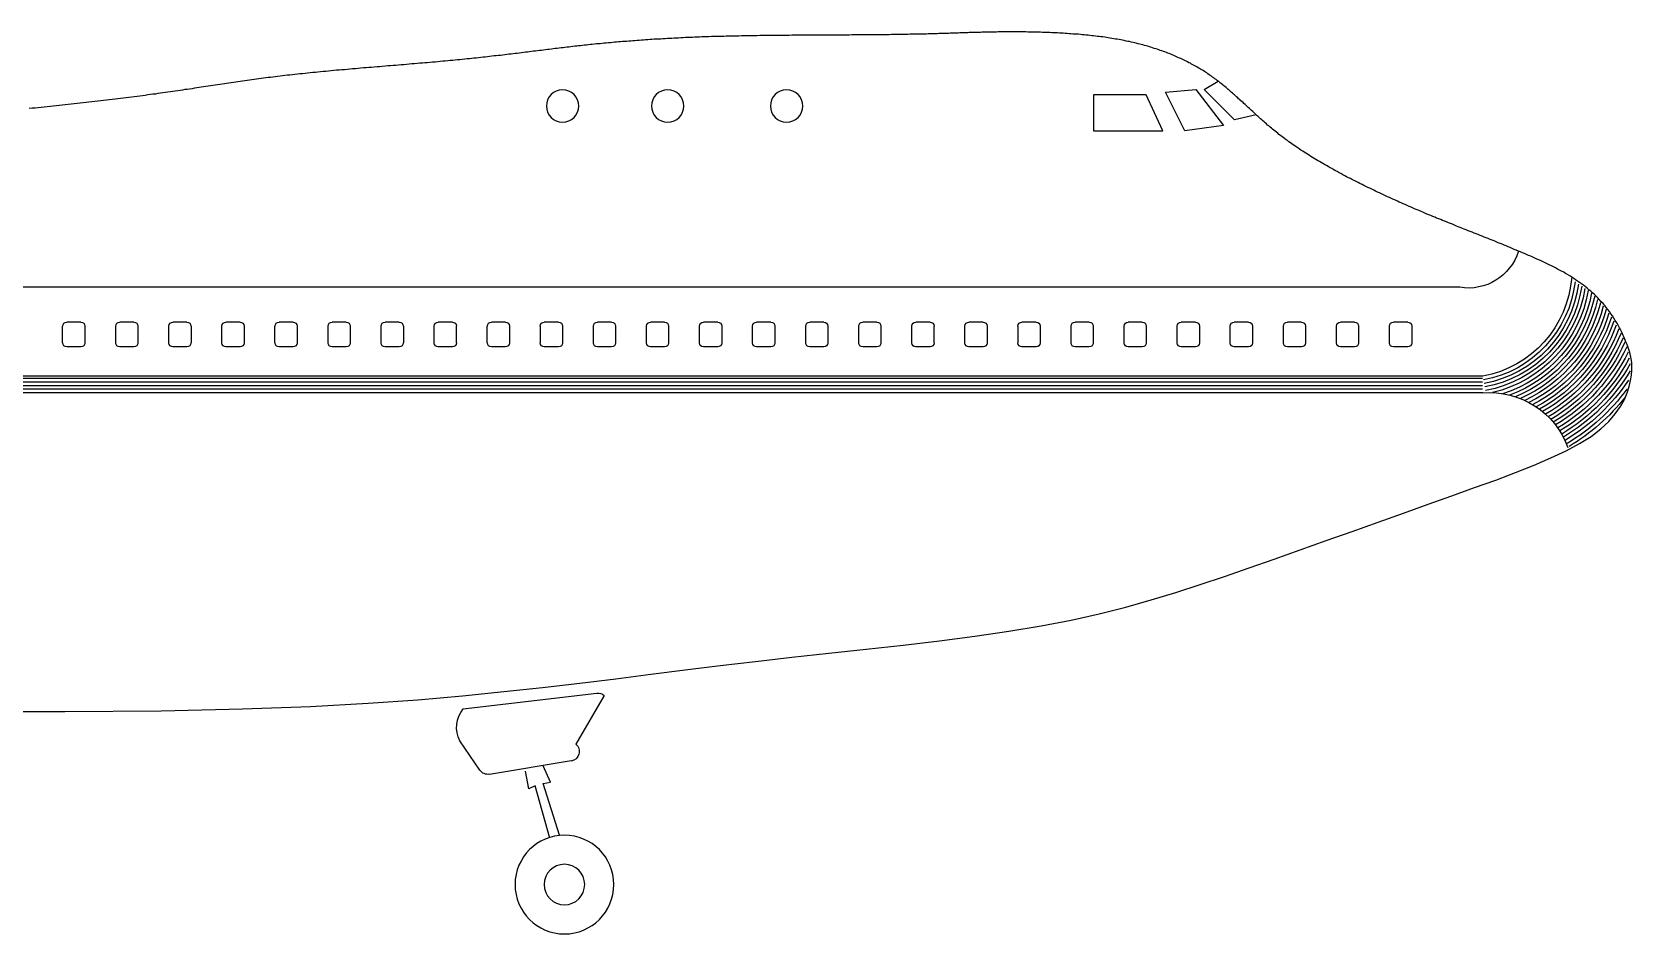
# Model space of a CAD drawing. Header units: millimetres. Extents: x 55820 to 273946, y 267258 to 385604.
# Drawn here: x 204572 to 216094, y 333419 to 339912 of the extents above; entities that cross this region are included whole.
import ezdxf

# ---------------------------------------------------------------- set-up
doc = ezdxf.new("R2010")
doc.units = ezdxf.units.MM

# ---------------------------------------------------------------- blocks, each defined once
blk = doc.blocks.new('A$C46A56F21')
for p, q in [((3304, 5750), (3315, 5752)), ((3315, 5752), (3327, 5754)), ((3327, 5754), (3338, 5756)), ((3338, 5756), (3350, 5758)), ((3350, 5758), (3362, 5760)), ((3362, 5760), (3373, 5761)), ((3373, 5761), (3385, 5763)), ((3385, 5763), (3397, 5765)), ((3397, 5765), (3409, 5766)), ((3409, 5766), (3421, 5768)), ((3421, 5768), (3432, 5769)), ((3432, 5769), (3444, 5771)), ((3444, 5771), (3456, 5772)), ((3456, 5772), (3468, 5773)), ((3468, 5773), (3480, 5775)), ((3480, 5775), (3492, 5776)), ((3492, 5776), (3505, 5777)), ((3505, 5777), (3517, 5778)), ((3517, 5778), (3529, 5779)), ((3529, 5779), (3541, 5781)), ((3541, 5781), (3553, 5782)), ((3553, 5782), (3565, 5783)), ((3565, 5783), (3577, 5784)), ((3577, 5784), (3590, 5784)), ((3590, 5784), (3602, 5785)), ((3602, 5785), (3614, 5786)), ((3614, 5786), (3626, 5787)), ((3626, 5787), (3638, 5788)), ((3638, 5788), (3651, 5789)), ((3651, 5789), (3663, 5789)), ((3663, 5789), (3675, 5790)), ((3675, 5790), (3687, 5791)), ((3687, 5791), (3699, 5791)), ((3699, 5791), (3712, 5792)), ((3712, 5792), (3724, 5792)), ((3724, 5792), (3736, 5793)), ((3736, 5793), (3748, 5793)), ((3748, 5793), (3760, 5794)), ((3760, 5794), (3772, 5794)), ((3772, 5794), (3784, 5794)), ((3784, 5794), (3796, 5795)), ((3796, 5795), (3808, 5795)), ((3808, 5795), (3820, 5795)), ((3820, 5795), (3832, 5796)), ((3832, 5796), (3844, 5796)), ((3844, 5796), (3855, 5796)), ((3855, 5796), (3867, 5796)), ((3867, 5796), (3879, 5796)), ((3879, 5796), (3891, 5797)), ((3891, 5797), (3902, 5797)), ((3902, 5797), (3914, 5797)), ((3914, 5797), (3925, 5797)), ((3925, 5797), (3937, 5797)), ((3937, 5797), (3948, 5797)), ((3948, 5797), (3960, 5797)), ((3960, 5797), (3971, 5797)), ((3971, 5797), (3982, 5797)), ((3982, 5797), (3993, 5797)), ((3993, 5797), (4004, 5797)), ((4004, 5797), (4015, 5797)), ((4015, 5797), (4026, 5797)), ((4026, 5797), (4037, 5797)), ((4037, 5797), (4048, 5797)), ((4048, 5797), (4059, 5797)), ((4059, 5797), (4069, 5797)), ((4069, 5797), (4080, 5796)), ((4080, 5796), (4091, 5796)), ((4091, 5796), (4101, 5796)), ((4101, 5796), (4111, 5796)), ((4111, 5796), (4122, 5796)), ((4122, 5796), (4132, 5796)), ((4132, 5796), (4143, 5795)), ((4143, 5795), (4153, 5795)), ((4153, 5795), (4163, 5795)), ((4163, 5795), (4173, 5795)), ((4173, 5795), (4183, 5794)), ((4183, 5794), (4194, 5794)), ((4194, 5794), (4204, 5794)), ((4204, 5794), (4214, 5794)), ((4214, 5794), (4224, 5793)), ((4224, 5793), (4234, 5793)), ((4234, 5793), (4244, 5793)), ((4244, 5793), (4254, 5793)), ((4254, 5793), (4264, 5792)), ((4264, 5792), (4274, 5792)), ((4274, 5792), (4284, 5792)), ((4284, 5792), (4294, 5791)), ((4294, 5791), (4305, 5791)), ((4305, 5791), (4315, 5791)), ((4315, 5791), (4325, 5790)), ((4325, 5790), (4335, 5790)), ((4335, 5790), (4345, 5790)), ((4345, 5790), (4356, 5789)), ((4356, 5789), (4366, 5789)), ((4366, 5789), (4376, 5789)), ((4376, 5789), (4387, 5788)), ((4387, 5788), (4397, 5788)), ((4397, 5788), (4408, 5788)), ((4408, 5788), (4418, 5787)), ((4418, 5787), (4429, 5787)), ((4429, 5787), (4440, 5787)), ((4440, 5787), (4450, 5787)), ((4450, 5787), (4461, 5786)), ((4461, 5786), (4472, 5786)), ((4472, 5786), (4483, 5786)), ((4483, 5786), (4494, 5785)), ((4494, 5785), (4505, 5785)), ((4505, 5785), (4517, 5785)), ((4517, 5785), (4528, 5784)), ((4528, 5784), (4540, 5784)), ((4540, 5784), (4551, 5784)), ((4551, 5784), (4563, 5783)), ((4563, 5783), (4575, 5783)), ((4575, 5783), (4587, 5783)), ((4587, 5783), (4599, 5782)), ((4599, 5782), (4611, 5782)), ((4611, 5782), (4623, 5782)), ((4623, 5782), (4636, 5782)), ((4636, 5782), (4648, 5781)), ((4648, 5781), (4661, 5781)), ((4661, 5781), (4674, 5781)), ((4674, 5781), (4687, 5781)), ((4687, 5781), (4700, 5780)), ((4700, 5780), (4713, 5780)), ((4713, 5780), (4727, 5780)), ((4727, 5780), (4740, 5780)), ((4740, 5780), (4754, 5780)), ((4754, 5780), (4768, 5779)), ((4768, 5779), (4782, 5779)), ((4782, 5779), (4796, 5779)), ((4796, 5779), (4810, 5779)), ((4810, 5779), (4825, 5779)), ((4825, 5779), (4840, 5779)), ((4840, 5779), (4854, 5779)), ((4854, 5779), (4869, 5778)), ((4869, 5778), (4884, 5778)), ((4884, 5778), (4899, 5778)), ((4899, 5778), (4915, 5778)), ((4915, 5778), (4930, 5778)), ((4930, 5778), (4946, 5778)), ((4946, 5778), (4961, 5778)), ((4961, 5778), (4977, 5778)), ((4977, 5778), (4993, 5778)), ((4993, 5778), (5009, 5778)), ((5009, 5778), (5025, 5777)), ((5025, 5777), (5041, 5777)), ((5041, 5777), (5057, 5777)), ((5057, 5777), (5074, 5777)), ((5074, 5777), (5090, 5777)), ((5090, 5777), (5106, 5777)), ((5106, 5777), (5123, 5777)), ((5123, 5777), (5140, 5777)), ((5140, 5777), (5156, 5777)), ((5156, 5777), (5173, 5777)), ((5173, 5777), (5190, 5777)), ((5190, 5777), (5207, 5777)), ((5207, 5777), (5223, 5777)), ((5223, 5777), (5240, 5776)), ((5240, 5776), (5257, 5776)), ((5257, 5776), (5274, 5776)), ((5274, 5776), (5291, 5776)), ((5291, 5776), (5308, 5776)), ((5308, 5776), (5326, 5776)), ((5326, 5776), (5343, 5776)), ((5343, 5776), (5360, 5776)), ((5360, 5776), (5377, 5776)), ((5377, 5776), (5394, 5776)), ((5394, 5776), (5411, 5775)), ((5411, 5775), (5428, 5775)), ((5428, 5775), (5446, 5775)), ((5446, 5775), (5463, 5775)), ((5463, 5775), (5480, 5775)), ((5480, 5775), (5497, 5775)), ((5497, 5775), (5514, 5775)), ((5514, 5775), (5531, 5774)), ((5531, 5774), (5548, 5774)), ((5548, 5774), (5565, 5774)), ((5565, 5774), (5582, 5774)), ((5582, 5774), (5599, 5774)), ((5599, 5774), (5616, 5773)), ((5616, 5773), (5633, 5773)), ((5633, 5773), (5650, 5773)), ((5650, 5773), (5666, 5773)), ((5666, 5773), (5683, 5772)), ((5683, 5772), (5700, 5772)), ((5700, 5772), (5716, 5772)), ((5716, 5772), (5733, 5771)), ((5733, 5771), (5749, 5771)), ((5749, 5771), (5766, 5771)), ((5766, 5771), (5782, 5770)), ((5782, 5770), (5798, 5770)), ((5798, 5770), (5814, 5770)), ((5814, 5770), (5830, 5769)), ((5830, 5769), (5846, 5769)), ((5846, 5769), (5862, 5768)), ((5862, 5768), (5878, 5768)), ((5878, 5768), (5893, 5767)), ((5893, 5767), (5909, 5767)), ((5909, 5767), (5925, 5766)), ((5925, 5766), (5940, 5766)), ((5940, 5766), (5956, 5765)), ((5956, 5765), (5971, 5765)), ((5971, 5765), (5986, 5764)), ((5986, 5764), (6001, 5764)), ((6001, 5764), (6016, 5763)), ((6016, 5763), (6031, 5762)), ((6031, 5762), (6046, 5762)), ((6046, 5762), (6061, 5761)), ((6061, 5761), (6076, 5761)), ((6076, 5761), (6091, 5760)), ((6091, 5760), (6106, 5759)), ((6106, 5759), (6120, 5758)), ((6120, 5758), (6135, 5758)), ((6135, 5758), (6149, 5757)), ((6149, 5757), (6164, 5756)), ((6164, 5756), (6178, 5756)), ((6178, 5756), (6192, 5755)), ((6192, 5755), (6207, 5754)), ((6207, 5754), (6221, 5753)), ((6221, 5753), (6235, 5752)), ((6235, 5752), (6249, 5751)), ((2942, 5646), (2951, 5650)), ((2951, 5650), (2961, 5654)), ((2961, 5654), (2970, 5658)), ((2970, 5658), (2979, 5661)), ((2979, 5661), (2989, 5665)), ((2989, 5665), (2999, 5669)), ((2999, 5669), (3008, 5672)), ((3008, 5672), (3018, 5676)), ((3018, 5676), (3028, 5679)), ((3028, 5679), (3038, 5682)), ((3038, 5682), (3047, 5686)), ((3047, 5686), (3057, 5689)), ((3057, 5689), (3067, 5692)), ((3067, 5692), (3078, 5696)), ((3078, 5696), (3088, 5699)), ((3088, 5699), (3098, 5702)), ((3098, 5702), (3108, 5705)), ((3108, 5705), (3118, 5708)), ((3118, 5708), (3129, 5711)), ((3129, 5711), (3139, 5714)), ((3139, 5714), (3150, 5716)), ((3150, 5716), (3160, 5719)), ((3160, 5719), (3171, 5722)), ((3171, 5722), (3182, 5725)), ((3182, 5725), (3193, 5727)), ((3193, 5727), (3203, 5730)), ((3203, 5730), (3214, 5732)), ((3214, 5732), (3225, 5735)), ((3225, 5735), (3236, 5737)), ((3236, 5737), (3247, 5739)), ((3247, 5739), (3259, 5742)), ((3259, 5742), (3270, 5744)), ((3270, 5744), (3281, 5746)), ((3281, 5746), (3292, 5748)), ((3292, 5748), (3304, 5750)), ((6249, 5751), (6263, 5751)), ((6263, 5751), (6277, 5750)), ((6277, 5750), (6291, 5749)), ((6291, 5749), (6305, 5748)), ((6305, 5748), (6318, 5747)), ((6318, 5747), (6332, 5746)), ((6332, 5746), (6346, 5745)), ((6346, 5745), (6359, 5744)), ((6359, 5744), (6373, 5743)), ((6373, 5743), (6386, 5742)), ((6386, 5742), (6400, 5741)), ((6400, 5741), (6413, 5740)), ((6413, 5740), (6427, 5739)), ((6427, 5739), (6440, 5738)), ((6440, 5738), (6453, 5737)), ((6453, 5737), (6467, 5736)), ((6467, 5736), (6480, 5735)), ((6480, 5735), (6493, 5734)), ((6493, 5734), (6506, 5733)), ((6506, 5733), (6519, 5732)), ((6519, 5732), (6532, 5731)), ((6532, 5731), (6545, 5729)), ((6545, 5729), (6558, 5728)), ((6558, 5728), (6571, 5727)), ((6571, 5727), (6584, 5726)), ((6584, 5726), (6597, 5725)), ((6597, 5725), (6610, 5723)), ((6610, 5723), (6623, 5722)), ((6623, 5722), (6635, 5721)), ((6635, 5721), (6648, 5720)), ((6648, 5720), (6661, 5718)), ((6661, 5718), (6674, 5717)), ((6674, 5717), (6686, 5716)), ((6686, 5716), (6699, 5714)), ((6699, 5714), (6712, 5713)), ((6712, 5713), (6724, 5712)), ((6724, 5712), (6737, 5710)), ((6737, 5710), (6749, 5709)), ((6749, 5709), (6762, 5708)), ((6762, 5708), (6774, 5706)), ((6774, 5706), (6787, 5705)), ((6787, 5705), (6799, 5703)), ((6799, 5703), (6812, 5702)), ((6812, 5702), (6825, 5700)), ((6825, 5700), (6837, 5699)), ((6837, 5699), (6850, 5698)), ((6850, 5698), (6862, 5696)), ((6862, 5696), (6875, 5695)), ((6875, 5695), (6887, 5693)), ((6887, 5693), (6900, 5692)), ((6900, 5692), (6912, 5690)), ((6912, 5690), (6925, 5689)), ((6925, 5689), (6937, 5687)), ((6937, 5687), (6950, 5685)), ((6950, 5685), (6962, 5684)), ((6962, 5684), (6975, 5682)), ((6975, 5682), (6988, 5681)), ((6988, 5681), (7000, 5679)), ((7000, 5679), (7013, 5678)), ((7013, 5678), (7026, 5676)), ((7026, 5676), (7039, 5675)), ((7039, 5675), (7052, 5673)), ((7052, 5673), (7064, 5671)), ((7064, 5671), (7077, 5670)), ((7077, 5670), (7090, 5668)), ((7090, 5668), (7103, 5667)), ((7103, 5667), (7116, 5665)), ((7116, 5665), (7129, 5663)), ((7129, 5663), (7142, 5662)), ((7142, 5662), (7156, 5660)), ((7156, 5660), (7169, 5659)), ((7169, 5659), (7182, 5657)), ((7182, 5657), (7195, 5655)), ((7195, 5655), (7209, 5654)), ((7209, 5654), (7222, 5652)), ((7222, 5652), (7236, 5651)), ((7236, 5651), (7249, 5649)), ((7249, 5649), (7263, 5647)), ((2745, 5544), (2753, 5549)), ((2753, 5549), (2761, 5554)), ((2761, 5554), (2769, 5559)), ((2769, 5559), (2777, 5563)), ((2777, 5563), (2785, 5568)), ((2785, 5568), (2794, 5573)), ((2794, 5573), (2802, 5578)), ((2802, 5578), (2810, 5582)), ((2810, 5582), (2819, 5587)), ((2819, 5587), (2827, 5591)), ((2827, 5591), (2835, 5596)), ((2835, 5596), (2844, 5600)), ((2844, 5600), (2853, 5605)), ((2853, 5605), (2861, 5609)), ((2861, 5609), (2870, 5613)), ((2870, 5613), (2879, 5618)), ((2879, 5618), (2888, 5622)), ((2888, 5622), (2896, 5626)), ((2896, 5626), (2905, 5630)), ((2905, 5630), (2915, 5634)), ((2915, 5634), (2924, 5638)), ((2924, 5638), (2933, 5642)), ((2933, 5642), (2942, 5646)), ((7263, 5647), (7277, 5646)), ((7277, 5646), (7291, 5644)), ((7291, 5644), (7305, 5643)), ((7305, 5643), (7319, 5641)), ((7319, 5641), (7333, 5639)), ((7333, 5639), (7347, 5638)), ((7347, 5638), (7361, 5636)), ((7361, 5636), (7375, 5635)), ((7375, 5635), (7390, 5633)), ((7390, 5633), (7404, 5632)), ((7404, 5632), (7419, 5630)), ((7419, 5630), (7434, 5628)), ((7434, 5628), (7448, 5627)), ((7448, 5627), (7463, 5625)), ((7463, 5625), (7478, 5624)), ((7478, 5624), (7493, 5622)), ((7493, 5622), (7509, 5621)), ((7509, 5621), (7524, 5619)), ((7524, 5619), (7539, 5618)), ((7539, 5618), (7555, 5616)), ((7555, 5616), (7570, 5615)), ((7570, 5615), (7586, 5613)), ((7586, 5613), (7602, 5612)), ((7602, 5612), (7618, 5610)), ((7618, 5610), (7634, 5609)), ((7634, 5609), (7650, 5607)), ((7650, 5607), (7666, 5606)), ((7666, 5606), (7683, 5604)), ((7683, 5604), (7699, 5603)), ((7699, 5603), (7715, 5602)), ((7715, 5602), (7732, 5600)), ((7732, 5600), (7749, 5599)), ((7749, 5599), (7765, 5597)), ((7765, 5597), (7782, 5596)), ((7782, 5596), (7799, 5594)), ((7799, 5594), (7816, 5593)), ((7816, 5593), (7833, 5592)), ((7833, 5592), (7850, 5590)), ((7850, 5590), (7867, 5589)), ((7867, 5589), (7884, 5587)), ((7884, 5587), (7901, 5586)), ((7901, 5586), (7918, 5584)), ((7918, 5584), (7935, 5583)), ((7935, 5583), (7952, 5582)), ((7952, 5582), (7970, 5580)), ((7970, 5580), (7987, 5579)), ((7987, 5579), (8004, 5577)), ((8004, 5577), (8022, 5576)), ((8022, 5576), (8039, 5574)), ((8039, 5574), (8056, 5573)), ((8056, 5573), (8074, 5571)), ((8074, 5571), (8091, 5570)), ((8091, 5570), (8108, 5569)), ((8108, 5569), (8126, 5567)), ((8126, 5567), (8143, 5566)), ((8143, 5566), (8161, 5564)), ((8161, 5564), (8178, 5563)), ((8178, 5563), (8195, 5561)), ((8195, 5561), (8213, 5560)), ((8213, 5560), (8230, 5558)), ((8230, 5558), (8247, 5557)), ((8247, 5557), (8265, 5555)), ((8265, 5555), (8282, 5554)), ((8282, 5554), (8299, 5552)), ((8299, 5552), (8316, 5551)), ((8316, 5551), (8333, 5549)), ((8333, 5549), (8350, 5547)), ((8350, 5547), (8367, 5546)), ((2606, 5441), (2613, 5447)), ((2613, 5447), (2620, 5452)), ((2620, 5452), (2627, 5458)), ((2627, 5458), (2634, 5464)), ((2634, 5464), (2641, 5469)), ((2641, 5469), (2648, 5475)), ((2648, 5475), (2655, 5481)), ((2655, 5481), (2663, 5486)), ((2746, 5428), (2657, 5482)), ((2663, 5486), (2670, 5492)), ((2670, 5492), (2677, 5497)), ((2677, 5497), (2685, 5502)), ((2685, 5502), (2692, 5508)), ((2692, 5508), (2699, 5513)), ((2699, 5513), (2707, 5518)), ((2707, 5518), (2715, 5523)), ((2715, 5523), (2722, 5529)), ((2722, 5529), (2730, 5534)), ((2730, 5534), (2738, 5539)), ((2738, 5539), (2745, 5544)), ((8367, 5546), (8384, 5544)), ((8384, 5544), (8401, 5543)), ((8401, 5543), (8418, 5541)), ((8418, 5541), (8435, 5539)), ((8435, 5539), (8452, 5538)), ((8452, 5538), (8469, 5536)), ((8469, 5536), (8485, 5534)), ((8485, 5534), (8502, 5533)), ((8502, 5533), (8518, 5531)), ((8518, 5531), (8535, 5529)), ((8535, 5529), (8551, 5528)), ((8551, 5528), (8567, 5526)), ((8567, 5526), (8583, 5524)), ((8583, 5524), (8599, 5522)), ((8599, 5522), (8615, 5520)), ((8615, 5520), (8631, 5519)), ((8631, 5519), (8647, 5517)), ((8647, 5517), (8663, 5515)), ((8663, 5515), (8678, 5513)), ((8678, 5513), (8694, 5511)), ((8694, 5511), (8709, 5509)), ((8709, 5509), (8725, 5507)), ((8725, 5507), (8740, 5505)), ((8740, 5505), (8755, 5504)), ((8755, 5504), (8770, 5502)), ((8770, 5502), (8785, 5500)), ((8785, 5500), (8800, 5498)), ((8800, 5498), (8815, 5496)), ((8815, 5496), (8830, 5494)), ((8830, 5494), (8845, 5492)), ((8845, 5492), (8860, 5490)), ((8860, 5490), (8875, 5488)), ((8875, 5488), (8890, 5485)), ((8890, 5485), (8904, 5483)), ((8904, 5483), (8919, 5481)), ((8919, 5481), (8934, 5479)), ((8934, 5479), (8949, 5477)), ((8949, 5477), (8963, 5475)), ((8963, 5475), (8978, 5473)), ((8978, 5473), (8992, 5471)), ((8992, 5471), (9007, 5469)), ((9007, 5469), (9022, 5466)), ((9022, 5466), (9036, 5464)), ((9036, 5464), (9051, 5462)), ((9051, 5462), (9066, 5460)), ((9066, 5460), (9080, 5458)), ((9080, 5458), (9095, 5456)), ((9095, 5456), (9110, 5453)), ((9110, 5453), (9124, 5451)), ((9124, 5451), (9139, 5449)), ((9139, 5449), (9154, 5447)), ((9154, 5447), (9169, 5444)), ((9169, 5444), (9184, 5442)), ((2491, 5338), (2497, 5344)), ((2497, 5344), (2504, 5350)), ((2504, 5350), (2511, 5356)), ((2511, 5356), (2518, 5363)), ((2518, 5363), (2525, 5369)), ((2525, 5369), (2531, 5375)), ((2531, 5375), (2538, 5381)), ((2538, 5381), (2545, 5387)), ((2545, 5387), (2552, 5393)), ((2551, 5233), (2746, 5428)), ((2552, 5393), (2558, 5399)), ((2558, 5399), (2565, 5405)), ((2565, 5405), (2572, 5411)), ((2572, 5411), (2579, 5417)), ((2579, 5417), (2586, 5423)), ((2586, 5423), (2592, 5429)), ((2592, 5429), (2599, 5435)), ((2599, 5435), (2606, 5441)), ((2799, 5428), (2622, 5197)), ((2994, 5411), (2799, 5428)), ((2870, 5162), (2994, 5411)), ((3012, 5162), (3119, 5393)), ((3119, 5393), (3456, 5393)), ((3456, 5393), (3456, 5162)), ((9184, 5442), (9198, 5440)), ((9198, 5440), (9213, 5438)), ((9213, 5438), (9228, 5436)), ((9228, 5436), (9243, 5433)), ((9243, 5433), (9259, 5431)), ((9259, 5431), (9274, 5429)), ((9274, 5429), (9289, 5427)), ((9289, 5427), (9304, 5424)), ((9304, 5424), (9320, 5422)), ((9320, 5422), (9335, 5420)), ((9335, 5420), (9351, 5417)), ((9351, 5417), (9366, 5415)), ((9366, 5415), (9382, 5413)), ((9382, 5413), (9398, 5411)), ((9398, 5411), (9414, 5408)), ((9414, 5408), (9430, 5406)), ((9430, 5406), (9446, 5404)), ((9446, 5404), (9462, 5402)), ((9462, 5402), (9478, 5399)), ((9478, 5399), (9495, 5397)), ((9495, 5397), (9511, 5395)), ((9511, 5395), (9528, 5393)), ((9528, 5393), (9545, 5390)), ((9545, 5390), (9562, 5388)), ((9562, 5388), (9579, 5386)), ((9579, 5386), (9596, 5384)), ((9596, 5384), (9614, 5381)), ((9614, 5381), (9631, 5379)), ((9631, 5379), (9649, 5377)), ((9649, 5377), (9666, 5375)), ((9666, 5375), (9684, 5372)), ((9684, 5372), (9702, 5370)), ((9702, 5370), (9720, 5368)), ((9720, 5368), (9738, 5366)), ((9738, 5366), (9756, 5363)), ((9756, 5363), (9775, 5361)), ((9775, 5361), (9793, 5359)), ((9793, 5359), (9812, 5357)), ((9812, 5357), (9830, 5355)), ((9830, 5355), (9849, 5353)), ((9849, 5353), (9868, 5350)), ((9868, 5350), (9887, 5348)), ((9887, 5348), (9905, 5346)), ((9905, 5346), (9924, 5344)), ((9924, 5344), (9943, 5342)), ((9943, 5342), (9962, 5340)), ((2377, 5234), (2385, 5240)), ((2385, 5240), (2392, 5247)), ((2392, 5247), (2399, 5254)), ((2399, 5254), (2407, 5260)), ((2407, 5260), (2414, 5267)), ((2412, 5265), (2551, 5233)), ((2414, 5267), (2421, 5273)), ((2421, 5273), (2428, 5280)), ((2428, 5280), (2435, 5286)), ((2435, 5286), (2442, 5293)), ((2442, 5293), (2449, 5299)), ((2449, 5299), (2456, 5306)), ((2456, 5306), (2463, 5312)), ((2463, 5312), (2470, 5318)), ((2470, 5318), (2477, 5325)), ((2477, 5325), (2484, 5331)), ((2484, 5331), (2491, 5338)), ((9962, 5340), (9981, 5338)), ((9981, 5338), (10001, 5336)), ((10001, 5336), (10020, 5334)), ((10020, 5334), (10039, 5331)), ((10039, 5331), (10058, 5329)), ((10058, 5329), (10077, 5327)), ((10077, 5327), (10097, 5325)), ((10097, 5325), (10116, 5323)), ((10116, 5323), (10135, 5321)), ((10135, 5321), (10154, 5319)), ((10154, 5319), (10174, 5317)), ((10174, 5317), (10193, 5315)), ((10193, 5315), (10212, 5313)), ((10212, 5313), (10231, 5311)), ((10231, 5311), (10250, 5309)), ((10250, 5309), (10269, 5308)), ((10269, 5308), (10289, 5306)), ((2257, 5133), (2266, 5140)), ((2266, 5140), (2274, 5147)), ((2274, 5147), (2283, 5154)), ((2283, 5154), (2291, 5160)), ((2291, 5160), (2299, 5167)), ((2299, 5167), (2307, 5174)), ((2307, 5174), (2315, 5180)), ((2315, 5180), (2323, 5187)), ((2323, 5187), (2331, 5194)), ((2331, 5194), (2339, 5200)), ((2339, 5200), (2347, 5207)), ((2347, 5207), (2355, 5214)), ((2355, 5214), (2362, 5220)), ((2362, 5220), (2370, 5227)), ((2370, 5227), (2377, 5234)), ((2622, 5197), (2870, 5162)), ((3456, 5162), (3012, 5162)), ((2114, 5032), (2125, 5039)), ((2125, 5039), (2135, 5046)), ((2135, 5046), (2145, 5053)), ((2145, 5053), (2155, 5059)), ((2155, 5059), (2165, 5066)), ((2165, 5066), (2174, 5073)), ((2174, 5073), (2184, 5079)), ((2184, 5079), (2193, 5086)), ((2193, 5086), (2203, 5093)), ((2203, 5093), (2212, 5100)), ((2212, 5100), (2221, 5106)), ((2221, 5106), (2230, 5113)), ((2230, 5113), (2239, 5120)), ((2239, 5120), (2248, 5127)), ((2248, 5127), (2257, 5133)), ((1938, 4926), (1950, 4933)), ((1950, 4933), (1962, 4940)), ((1962, 4940), (1973, 4946)), ((1973, 4946), (1984, 4953)), ((1984, 4953), (1996, 4959)), ((1996, 4959), (2007, 4966)), ((2007, 4966), (2018, 4972)), ((2018, 4972), (2029, 4979)), ((2029, 4979), (2040, 4986)), ((2040, 4986), (2051, 4992)), ((2051, 4992), (2062, 4999)), ((2062, 4999), (2072, 5006)), ((2072, 5006), (2083, 5012)), ((2083, 5012), (2094, 5019)), ((2094, 5019), (2104, 5026)), ((2104, 5026), (2114, 5032)), ((1746, 4824), (1758, 4831)), ((1758, 4831), (1771, 4837)), ((1771, 4837), (1783, 4843)), ((1783, 4843), (1795, 4849)), ((1795, 4849), (1807, 4856)), ((1807, 4856), (1820, 4862)), ((1820, 4862), (1832, 4868)), ((1832, 4868), (1844, 4875)), ((1844, 4875), (1856, 4881)), ((1856, 4881), (1868, 4888)), ((1868, 4888), (1880, 4894)), ((1880, 4894), (1892, 4901)), ((1892, 4901), (1903, 4907)), ((1903, 4907), (1915, 4913)), ((1915, 4913), (1927, 4920)), ((1927, 4920), (1938, 4926)), ((1532, 4723), (1544, 4728)), ((1544, 4728), (1557, 4734)), ((1557, 4734), (1570, 4740)), ((1570, 4740), (1582, 4746)), ((1582, 4746), (1595, 4752)), ((1595, 4752), (1608, 4758)), ((1608, 4758), (1620, 4764)), ((1620, 4764), (1633, 4770)), ((1633, 4770), (1646, 4775)), ((1646, 4775), (1658, 4782)), ((1658, 4782), (1671, 4788)), ((1671, 4788), (1683, 4794)), ((1683, 4794), (1696, 4800)), ((1696, 4800), (1708, 4806)), ((1708, 4806), (1721, 4812)), ((1721, 4812), (1733, 4818)), ((1733, 4818), (1746, 4824)), ((1291, 4619), (1304, 4624)), ((1304, 4624), (1317, 4629)), ((1317, 4629), (1329, 4635)), ((1329, 4635), (1342, 4640)), ((1342, 4640), (1354, 4645)), ((1354, 4645), (1367, 4651)), ((1367, 4651), (1380, 4656)), ((1380, 4656), (1392, 4661)), ((1392, 4661), (1405, 4667)), ((1405, 4667), (1418, 4672)), ((1418, 4672), (1430, 4678)), ((1430, 4678), (1443, 4683)), ((1443, 4683), (1456, 4689)), ((1456, 4689), (1468, 4694)), ((1468, 4694), (1481, 4700)), ((1481, 4700), (1494, 4706)), ((1494, 4706), (1506, 4711)), ((1506, 4711), (1519, 4717)), ((1519, 4717), (1532, 4723)), ((1039, 4517), (1051, 4522)), ((1051, 4522), (1064, 4527)), ((1064, 4527), (1077, 4532)), ((1077, 4532), (1089, 4537)), ((1089, 4537), (1102, 4542)), ((1102, 4542), (1115, 4547)), ((1115, 4547), (1127, 4552)), ((1127, 4552), (1140, 4558)), ((1140, 4558), (1153, 4563)), ((1153, 4563), (1165, 4568)), ((1165, 4568), (1178, 4573)), ((1178, 4573), (1190, 4578)), ((1190, 4578), (1203, 4583)), ((1203, 4583), (1216, 4588)), ((1216, 4588), (1228, 4593)), ((1228, 4593), (1241, 4598)), ((1241, 4598), (1254, 4603)), ((1254, 4603), (1266, 4609)), ((1266, 4609), (1279, 4614)), ((1279, 4614), (1291, 4619)), ((782, 4413), (795, 4419)), ((795, 4419), (808, 4424)), ((808, 4424), (821, 4429)), ((821, 4429), (834, 4435)), ((834, 4435), (847, 4440)), ((847, 4440), (860, 4445)), ((860, 4445), (872, 4450)), ((872, 4450), (885, 4456)), ((885, 4456), (898, 4461)), ((898, 4461), (911, 4466)), ((911, 4466), (924, 4471)), ((924, 4471), (937, 4476)), ((937, 4476), (950, 4481)), ((950, 4481), (962, 4487)), ((962, 4487), (975, 4492)), ((975, 4492), (988, 4497)), ((988, 4497), (1001, 4502)), ((1001, 4502), (1013, 4507)), ((1013, 4507), (1026, 4512)), ((1026, 4512), (1039, 4517)), ((544, 4309), (557, 4316)), ((557, 4316), (571, 4322)), ((571, 4322), (584, 4328)), ((584, 4328), (597, 4334)), ((597, 4334), (610, 4340)), ((610, 4340), (624, 4346)), ((624, 4346), (637, 4352)), ((637, 4352), (650, 4358)), ((650, 4358), (664, 4363)), ((664, 4363), (677, 4369)), ((677, 4369), (690, 4375)), ((690, 4375), (703, 4380)), ((703, 4380), (716, 4386)), ((716, 4386), (729, 4391)), ((729, 4391), (743, 4397)), ((743, 4397), (756, 4402)), ((756, 4402), (769, 4408)), ((769, 4408), (782, 4413)), ((362, 4207), (374, 4216)), ((374, 4216), (387, 4224)), ((387, 4224), (400, 4232)), ((400, 4232), (413, 4240)), ((413, 4240), (426, 4247)), ((426, 4247), (438, 4255)), ((438, 4255), (452, 4262)), ((452, 4262), (465, 4269)), ((465, 4269), (478, 4276)), ((478, 4276), (491, 4283)), ((491, 4283), (504, 4290)), ((504, 4290), (517, 4296)), ((517, 4296), (531, 4303)), ((531, 4303), (544, 4309)), ((230, 4101), (241, 4112)), ((241, 4112), (253, 4123)), ((253, 4123), (264, 4133)), ((264, 4133), (276, 4143)), ((276, 4143), (288, 4153)), ((288, 4153), (300, 4163)), ((300, 4163), (312, 4172)), ((312, 4172), (324, 4181)), ((324, 4181), (337, 4190)), ((337, 4190), (349, 4199)), ((349, 4199), (362, 4207)), ((1105, 4159), (28831, 4159)), ((145, 4003), (155, 4016)), ((155, 4016), (165, 4029)), ((165, 4029), (175, 4042)), ((175, 4042), (186, 4054)), ((186, 4054), (197, 4066)), ((197, 4066), (208, 4078)), ((208, 4078), (219, 4090)), ((219, 4090), (230, 4101)), ((80, 3899), (89, 3915)), ((89, 3915), (98, 3931)), ((98, 3931), (107, 3946)), ((107, 3946), (116, 3960)), ((116, 3960), (125, 3975)), ((125, 3975), (135, 3989)), ((135, 3989), (145, 4003)), ((1414, 3910), (1414, 3802)), ((1531, 3936), (1440, 3936)), ((1556, 3802), (1556, 3910)), ((1755, 3910), (1755, 3802)), ((1871, 3936), (1781, 3936)), ((1897, 3802), (1897, 3910)), ((2096, 3910), (2096, 3802)), ((2212, 3936), (2122, 3936)), ((2238, 3802), (2238, 3910)), ((2436, 3910), (2436, 3802)), ((2553, 3936), (2462, 3936)), ((2579, 3802), (2579, 3910)), ((2777, 3910), (2777, 3802)), ((2893, 3936), (2803, 3936)), ((2919, 3802), (2919, 3910)), ((3118, 3910), (3118, 3802)), ((3234, 3936), (3144, 3936)), ((3260, 3802), (3260, 3910)), ((3459, 3910), (3459, 3802)), ((3575, 3936), (3484, 3936)), ((3601, 3802), (3601, 3910)), ((3799, 3910), (3799, 3802)), ((3916, 3936), (3825, 3936)), ((3941, 3802), (3941, 3910)), ((4140, 3910), (4140, 3802)), ((4256, 3936), (4166, 3936)), ((4282, 3802), (4282, 3910)), ((4481, 3910), (4481, 3802)), ((4597, 3936), (4506, 3936)), ((4623, 3802), (4623, 3910)), ((4821, 3910), (4821, 3802)), ((4938, 3936), (4847, 3936)), ((4963, 3802), (4963, 3910)), ((5162, 3910), (5162, 3802)), ((5278, 3936), (5188, 3936)), ((5304, 3802), (5304, 3910)), ((5503, 3910), (5503, 3802)), ((5619, 3936), (5528, 3936)), ((5645, 3802), (5645, 3910)), ((5843, 3910), (5843, 3802)), ((5960, 3936), (5869, 3936)), ((5985, 3802), (5985, 3910)), ((6184, 3910), (6184, 3802)), ((6300, 3936), (6210, 3936)), ((6326, 3802), (6326, 3910)), ((6525, 3910), (6525, 3802)), ((6641, 3936), (6550, 3936)), ((6667, 3802), (6667, 3910)), ((6865, 3910), (6865, 3802)), ((6982, 3936), (6891, 3936)), ((7007, 3802), (7007, 3910)), ((7206, 3910), (7206, 3802)), ((7322, 3936), (7232, 3936)), ((7348, 3802), (7348, 3910)), ((7547, 3910), (7547, 3802)), ((7663, 3936), (7572, 3936)), ((7689, 3802), (7689, 3910)), ((7887, 3910), (7887, 3802)), ((8004, 3936), (7913, 3936)), ((8029, 3802), (8029, 3910)), ((8228, 3910), (8228, 3802)), ((8344, 3936), (8254, 3936)), ((8370, 3802), (8370, 3910)), ((8569, 3910), (8569, 3802)), ((8685, 3936), (8595, 3936)), ((8711, 3802), (8711, 3910)), ((8909, 3910), (8909, 3802)), ((9026, 3936), (8935, 3936)), ((9052, 3802), (9052, 3910)), ((9250, 3910), (9250, 3802)), ((9366, 3936), (9276, 3936)), ((9392, 3802), (9392, 3910)), ((9591, 3910), (9591, 3802)), ((9707, 3936), (9617, 3936)), ((9733, 3802), (9733, 3910)), ((9932, 3910), (9932, 3802)), ((10048, 3936), (9957, 3936)), ((10074, 3802), (10074, 3910)), ((34, 3796), (41, 3814)), ((41, 3814), (48, 3832)), ((48, 3832), (56, 3849)), ((56, 3849), (64, 3866)), ((64, 3866), (72, 3883)), ((72, 3883), (80, 3899)), ((1, 3677), (5, 3699)), ((5, 3699), (9, 3720)), ((9, 3720), (14, 3740)), ((14, 3740), (21, 3759)), ((21, 3759), (27, 3778)), ((27, 3778), (34, 3796)), ((1440, 3776), (1531, 3776)), ((1781, 3776), (1871, 3776)), ((2122, 3776), (2212, 3776)), ((2462, 3776), (2553, 3776)), ((2803, 3776), (2893, 3776)), ((3144, 3776), (3234, 3776)), ((3484, 3776), (3575, 3776)), ((3825, 3776), (3916, 3776)), ((4166, 3776), (4256, 3776)), ((4506, 3776), (4597, 3776)), ((4847, 3776), (4938, 3776)), ((5188, 3776), (5278, 3776)), ((5528, 3776), (5619, 3776)), ((5869, 3776), (5960, 3776)), ((6210, 3776), (6300, 3776)), ((6550, 3776), (6641, 3776)), ((6891, 3776), (6982, 3776)), ((7232, 3776), (7322, 3776)), ((7572, 3776), (7663, 3776)), ((7913, 3776), (8004, 3776)), ((8254, 3776), (8344, 3776)), ((8595, 3776), (8685, 3776)), ((8935, 3776), (9026, 3776)), ((9276, 3776), (9366, 3776)), ((9617, 3776), (9707, 3776)), ((9957, 3776), (10048, 3776)), ((0, 3652), (1, 3677)), ((1, 3625), (0, 3652)), ((3, 3594), (1, 3625)), ((9, 3560), (3, 3594)), ((18, 3523), (9, 3560)), ((31, 3482), (18, 3523)), ((957, 3588), (33708, 3588)), ((960, 3573), (33453, 3573)), ((960, 3550), (33453, 3550)), ((960, 3527), (33453, 3527)), ((960, 3504), (33453, 3504)), ((49, 3438), (31, 3482)), ((74, 3393), (49, 3438)), ((107, 3346), (74, 3393)), ((958, 3481), (2076, 3481)), ((2076, 3481), (8207, 3481)), ((8207, 3481), (15171, 3481)), ((148, 3298), (107, 3346)), ((200, 3250), (148, 3298)), ((262, 3202), (200, 3250)), ((337, 3156), (262, 3202)), ((423, 3110), (337, 3156)), ((521, 3064), (423, 3110)), ((629, 3018), (521, 3064)), ((747, 2971), (629, 3018)), ((875, 2922), (747, 2971)), ((1012, 2873), (875, 2922)), ((1156, 2820), (1012, 2873)), ((1309, 2766), (1156, 2820)), ((1467, 2709), (1309, 2766)), ((1630, 2651), (1467, 2709)), ((1796, 2592), (1630, 2651)), ((1963, 2533), (1796, 2592)), ((2130, 2474), (1963, 2533)), ((2296, 2415), (2130, 2474)), ((2458, 2358), (2296, 2415)), ((2616, 2303), (2458, 2358)), ((2772, 2251), (2616, 2303)), ((2928, 2200), (2772, 2251)), ((3086, 2152), (2928, 2200)), ((3250, 2106), (3086, 2152)), ((3420, 2063), (3250, 2106)), ((3601, 2023), (3420, 2063)), ((3793, 1986), (3601, 2023)), ((4000, 1952), (3793, 1986)), ((4218, 1920), (4000, 1952)), ((4445, 1891), (4218, 1920)), ((4679, 1863), (4445, 1891)), ((4917, 1837), (4679, 1863)), ((5156, 1811), (4917, 1837)), ((5394, 1785), (5156, 1811)), ((5627, 1758), (5394, 1785)), ((5854, 1731), (5627, 1758)), ((6077, 1704), (5854, 1731)), ((6299, 1675), (6077, 1704)), ((6524, 1647), (6299, 1675)), ((6754, 1619), (6524, 1647)), ((7503, 1454), (6644, 1555)), ((6993, 1591), (6754, 1619)), ((7243, 1564), (6993, 1591)), ((7508, 1538), (7243, 1564)), ((6598, 1540), (6779, 1227)), ((7793, 1512), (7508, 1538)), ((8113, 1489), (7793, 1512)), ((8483, 1469), (8113, 1489)), ((8920, 1453), (8483, 1469)), ((9441, 1441), (8920, 1453)), ((10061, 1436), (9441, 1441)), ((10798, 1437), (10061, 1436)), ((7396, 1060), (7525, 1249)), ((6810, 1119), (7334, 1033)), ((6943, 982), (6989, 1087)), ((7082, 940), (7102, 1054)), ((6884, 642), (6989, 974)), ((6989, 974), (6943, 982)), ((6946, 623), (7040, 959)), ((7040, 959), (7082, 940))]:
    blk.add_line(p, q)
for centre, radius in [((5427, 5322), 104), ((6190, 5322), 104), ((6865, 5322), 104), ((6853, 326), 317), ((6853, 326), 130)]:
    blk.add_circle(centre, radius)
for centre, radius, start, end in [((1050, 4490), 336, 197.149, 279.4636), ((1085, 4276), 700, 184.2633, 259.4396), ((1085, 4276), 840, 190.4732, 252.3413), ((1085, 4276), 816, 189.7816, 256.5143), ((1085, 4276), 793, 189.0456, 259.4396), ((1085, 4276), 770, 188.2604, 259.4396), ((1085, 4276), 747, 187.4209, 259.4396), ((1085, 4276), 724, 186.521, 259.4396), ((1085, 4276), 956, 195.8348, 243.6865), ((1085, 4276), 932, 194.8699, 244.775), ((1085, 4276), 909, 193.8434, 246.0818), ((1085, 4276), 886, 192.7486, 247.6756), ((1085, 4276), 863, 191.5774, 249.677), ((1085, 4276), 1048, 200.0584, 240.8073), ((1085, 4276), 1025, 199.0541, 241.3517), ((1085, 4276), 1002, 197.9881, 242.001), ((1085, 4276), 979, 196.8537, 242.7719), ((1440, 3910), 25.7, 90, 180), ((1531, 3910), 25.7, 0, 90), ((1781, 3910), 25.7, 90, 180), ((1871, 3910), 25.7, 0, 90), ((2122, 3910), 25.7, 90, 180), ((2212, 3910), 25.7, 0, 90), ((2462, 3910), 25.7, 90, 180), ((2553, 3910), 25.7, 0, 90), ((2803, 3910), 25.7, 90, 180), ((2893, 3910), 25.7, 0, 90), ((3144, 3910), 25.7, 90, 180), ((3234, 3910), 25.7, 0, 90), ((3484, 3910), 25.7, 90, 180), ((3575, 3910), 25.7, 0, 90), ((3825, 3910), 25.7, 90, 180), ((3916, 3910), 25.7, 0, 90), ((4166, 3910), 25.7, 90, 180), ((4256, 3910), 25.7, 0, 90), ((4506, 3910), 25.7, 90, 180), ((4597, 3910), 25.7, 0, 90), ((4847, 3910), 25.7, 90, 180), ((4938, 3910), 25.7, 0, 90), ((5188, 3910), 25.7, 90, 180), ((5278, 3910), 25.7, 0, 90), ((5528, 3910), 25.7, 90, 180), ((5619, 3910), 25.7, 0, 90), ((5869, 3910), 25.7, 90, 180), ((5960, 3910), 25.7, 0, 90), ((6210, 3910), 25.7, 90, 180), ((6300, 3910), 25.7, 0, 90), ((6550, 3910), 25.7, 90, 180), ((6641, 3910), 25.7, 0, 90), ((6891, 3910), 25.7, 90, 180), ((6982, 3910), 25.7, 0, 90), ((7232, 3910), 25.7, 90, 180), ((7322, 3910), 25.7, 0, 90), ((7572, 3910), 25.7, 90, 180), ((7663, 3910), 25.7, 0, 90), ((7913, 3910), 25.7, 90, 180), ((8004, 3910), 25.7, 0, 90), ((8254, 3910), 25.7, 90, 180), ((8344, 3910), 25.7, 0, 90), ((8595, 3910), 25.7, 90, 180), ((8685, 3910), 25.7, 0, 90), ((8935, 3910), 25.7, 90, 180), ((9026, 3910), 25.7, 0, 90), ((9276, 3910), 25.7, 90, 180), ((9366, 3910), 25.7, 0, 90), ((9617, 3910), 25.7, 90, 180), ((9707, 3910), 25.7, 0, 90), ((9957, 3910), 25.7, 90, 180), ((10048, 3910), 25.7, 0, 90), ((1085, 4276), 1141, 204.3471, 239.4566), ((1085, 4276), 1118, 203.235, 239.6871), ((1085, 4276), 1095, 202.0531, 239.9842), ((1085, 4276), 1072, 201.0066, 240.3549), ((1440, 3802), 25.7, 180, 270), ((1531, 3802), 25.7, 270, 0), ((1781, 3802), 25.7, 180, 270), ((1871, 3802), 25.7, 270, 0), ((2122, 3802), 25.7, 180, 270), ((2212, 3802), 25.7, 270, 0), ((2462, 3802), 25.7, 180, 270), ((2553, 3802), 25.7, 270, 0), ((2803, 3802), 25.7, 180, 270), ((2893, 3802), 25.7, 270, 0), ((3144, 3802), 25.7, 180, 270), ((3234, 3802), 25.7, 270, 0), ((3484, 3802), 25.7, 180, 270), ((3575, 3802), 25.7, 270, 0), ((3825, 3802), 25.7, 180, 270), ((3916, 3802), 25.7, 270, 0), ((4166, 3802), 25.7, 180, 270), ((4256, 3802), 25.7, 270, 0), ((4506, 3802), 25.7, 180, 270), ((4597, 3802), 25.7, 270, 0), ((4847, 3802), 25.7, 180, 270), ((4938, 3802), 25.7, 270, 0), ((5188, 3802), 25.7, 180, 270), ((5278, 3802), 25.7, 270, 0), ((5528, 3802), 25.7, 180, 270), ((5619, 3802), 25.7, 270, 0), ((5869, 3802), 25.7, 180, 270), ((5960, 3802), 25.7, 270, 0), ((6210, 3802), 25.7, 180, 270), ((6300, 3802), 25.7, 270, 0), ((6550, 3802), 25.7, 180, 270), ((6641, 3802), 25.7, 270, 0), ((6891, 3802), 25.7, 180, 270), ((6982, 3802), 25.7, 270, 0), ((7232, 3802), 25.7, 180, 270), ((7322, 3802), 25.7, 270, 0), ((7572, 3802), 25.7, 180, 270), ((7663, 3802), 25.7, 270, 0), ((7913, 3802), 25.7, 180, 270), ((8004, 3802), 25.7, 270, 0), ((8254, 3802), 25.7, 180, 270), ((8344, 3802), 25.7, 270, 0), ((8595, 3802), 25.7, 180, 270), ((8685, 3802), 25.7, 270, 0), ((8935, 3802), 25.7, 180, 270), ((9026, 3802), 25.7, 270, 0), ((9276, 3802), 25.7, 180, 270), ((9366, 3802), 25.7, 270, 0), ((9617, 3802), 25.7, 180, 270), ((9707, 3802), 25.7, 270, 0), ((9957, 3802), 25.7, 180, 270), ((10048, 3802), 25.7, 270, 0), ((1085, 4276), 1211, 208.1871, 239.1134), ((1085, 4276), 1188, 206.6973, 239.1741), ((1085, 4276), 1164, 205.3963, 239.2872), ((1085, 4276), 1257, 211.2841, 239.1019), ((1085, 4276), 1234, 209.5745, 239.1019), ((1085, 4276), 1280, 213.9221, 239.1019), ((1085, 4276), 1304, 216.2192, 239.1019), ((1085, 4276), 1327, 218.2644, 239.1019), ((914, 2948), 535, 85.2838, 160.0966), ((6639, 1493), 62.2, 85.1172, 130.9921), ((7357, 1334), 188, 332.8602, 39.4303), ((6820, 1180), 62.2, 130.9921, 260.7333), ((7344, 1095), 62.2, 260.7333, 325.6889)]:
    blk.add_arc(centre, radius, start, end)

msp = doc.modelspace()

# ---------------------------------------------------------------- block references
at = {"xscale": -1.12183901, "yscale": 1.12183901, "zscale": 1.12183901}
msp.add_blockref('A$C46A56F21', (216094, 333409), dxfattribs=at)

doc.saveas('drawing.dxf')
